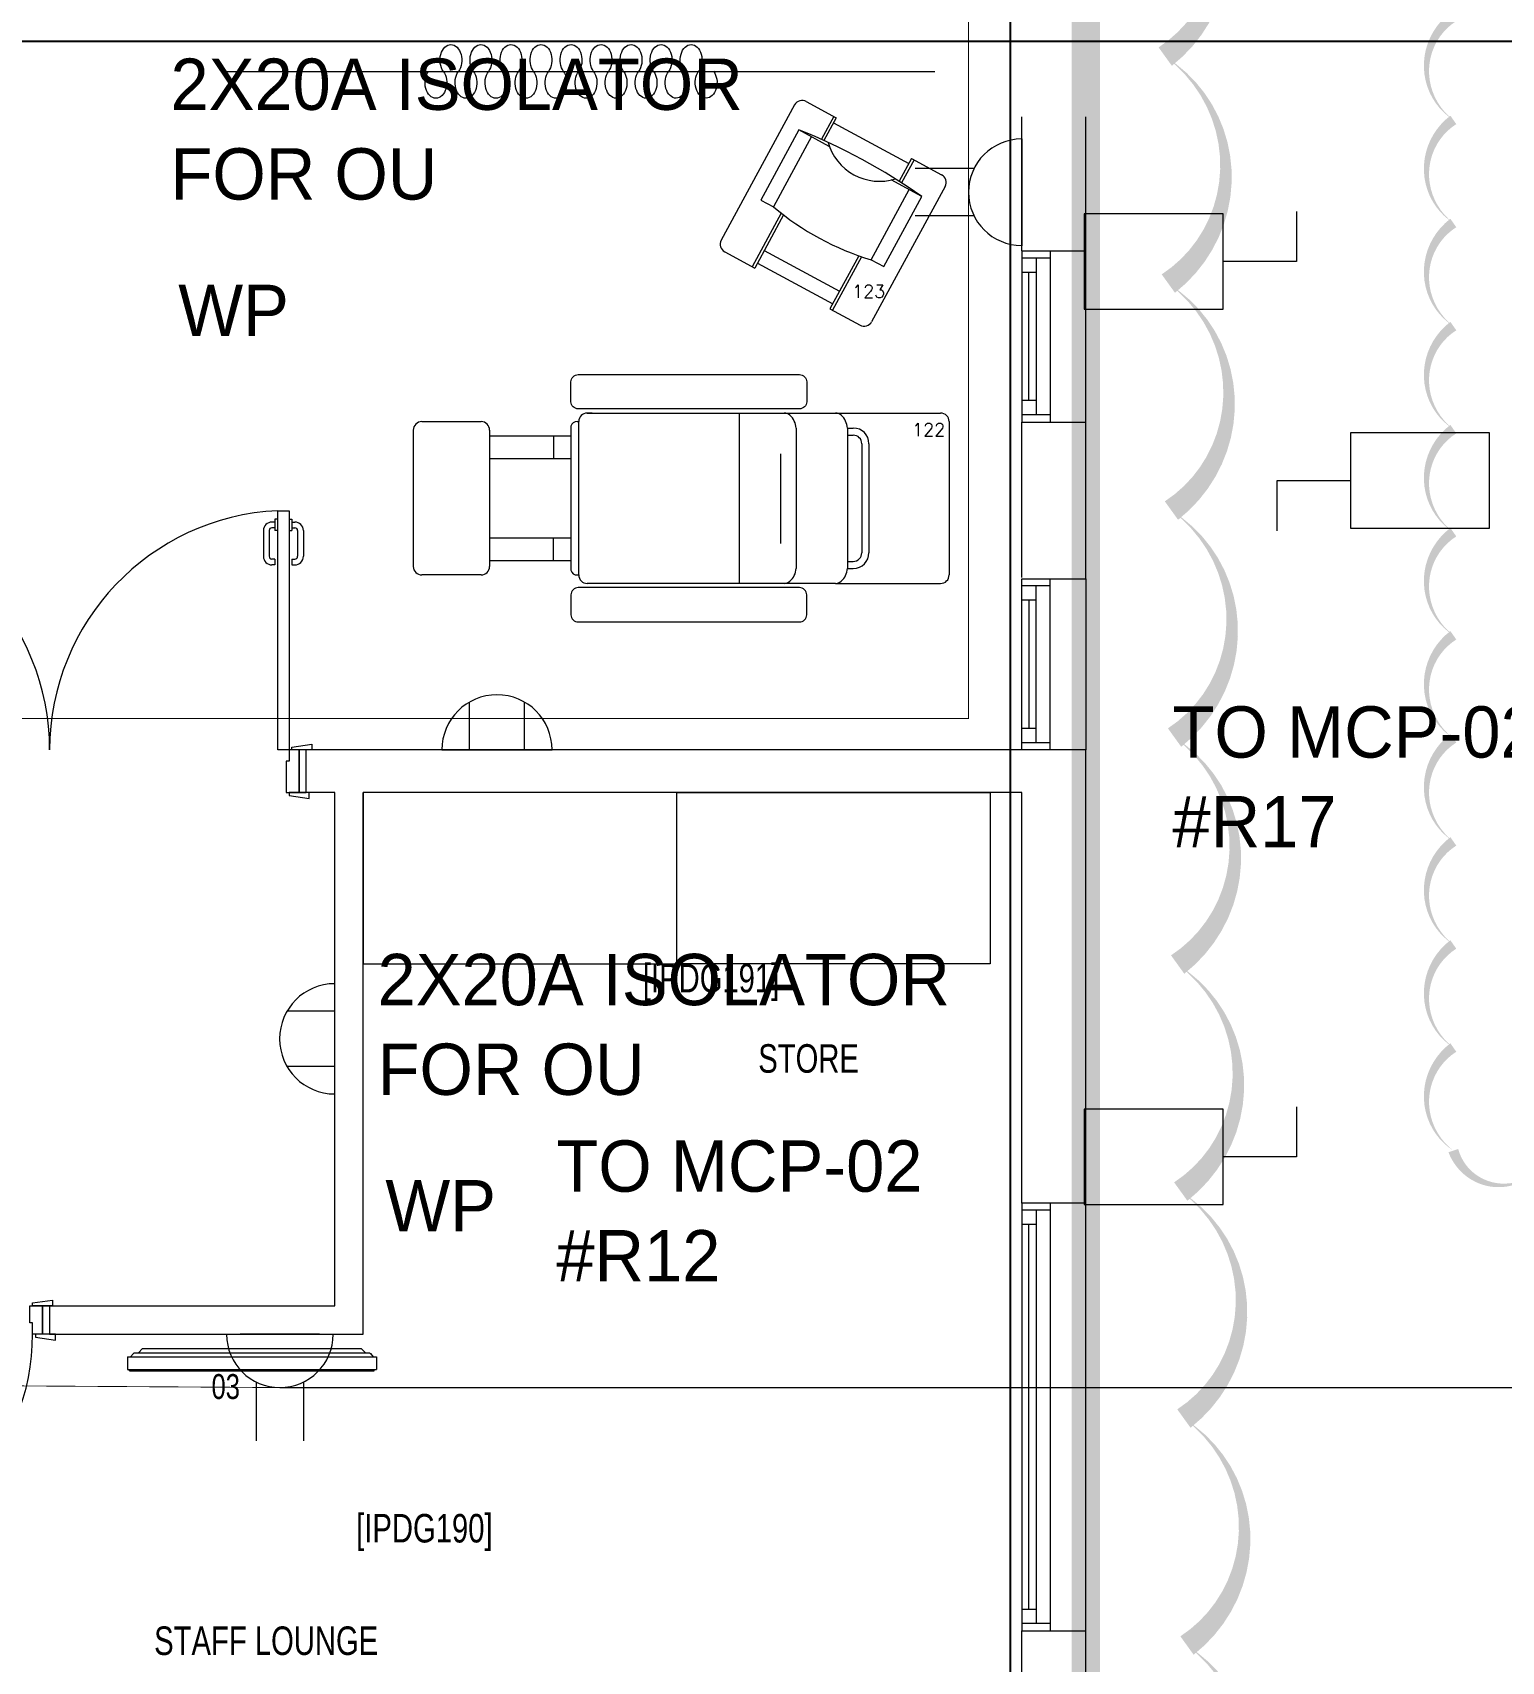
# Model space of a CAD drawing. Header units: metres. Extents: x 75097 to 220695, y -1557923 to -1361206.
# Drawn here: x 170283 to 175436, y -1446520 to -1440807 of the extents above; entities that cross this region are included whole.
import ezdxf

# ---------------------------------------------------------------- set-up
doc = ezdxf.new("R2010")
doc.units = ezdxf.units.M
doc.linetypes.add('DASHED2', pattern=[0.375, 0.25, -0.125])
doc.layers.get('0').update_dxf_attribs({"lineweight": 0})
for name, color, linetype, lineweight in [('A-100 - Copy$0$72_EGR_BASE_TEXT', 8, 'Continuous', 0), ('A-100 - Copy$0$Aluminum', 8, 'Continuous', 0), ('A-100 - Copy$0$Medical Equipment and Furniture', 8, 'Continuous', 0), ('A-100 - Copy$0$Medical Equipment and Furniture1', 8, 'Continuous', 5), ('A-100 - Copy$0$Proj', 8, 'Continuous', 0), ('A-100 - Copy$0$Walls', 8, 'Continuous', 0), ('A-100 - Copy$0$Wooden Joinery', 8, 'Continuous', 0)]:
    doc.layers.add(name, color=color, linetype=linetype, lineweight=lineweight)
doc.layers.add('A-100 - Copy$0$axes', color=8, linetype='Continuous')
doc.layers.add('PD-VENT', color=8, linetype='Continuous')
for name, color, linetype, lineweight, true_color in [('E-POWR', 7, 'Continuous', 9, 0x4e7e3e), ('E-POWR-IDEN _1-100_', 7, 'Continuous', 9, 0x4e7e3e), ('E-PW', 7, 'Continuous', 9, 0x4e7e3e), ('REV 01', 7, 'Continuous', 0, 0xe41b4d)]:
    doc.layers.add(name, color=color, linetype=linetype, lineweight=lineweight, true_color=true_color)
doc.styles.add('A-100 - Copy$0$list_ghTextstyle', font='romans.shx', dxfattribs={"height": 0.25})
doc.styles.add('A-100 - Copy$0$X3G_ENTITY_257CFD', font='swisscl.ttf', dxfattribs={"height": 200})
doc.styles.add('A-100 - Copy$0$X3G_ENTITY_2587EA', font='swisscl.ttf', dxfattribs={"height": 200})
doc.styles.add('Optima_5', font='', dxfattribs={"height": 3.001645})
doc.styles.get('Optima_5').set_extended_font_data('Optima')

# ---------------------------------------------------------------- blocks, each defined once
blk = doc.blocks.new('GI-041_dwg_E-SKT2-3902840-GI-041')
at = {"layer": 'E-POWR'}
blk.add_line((0.1982, 0), (-0.1982, 0), dxfattribs=at)
at = {"layer": 'E-PW'}
for p, q in [((-0.0879, 0.1765), (-0.0879, 0.3944)), ((0.0878, 0.1766), (0.0878, 0.3944)), ((-0.1466, 0), (0.1466, 0))]:
    blk.add_line(p, q, dxfattribs=at)
blk.add_arc((0, 0), 0.1972, 0.0142, 180.0142, dxfattribs=at)
blk = doc.blocks.new('WALL OUTLET')
at = {"layer": 'E-POWR', "extrusion": (9.94399e-05, 4.90741e-07, 1)}
blk.add_line((-193.4, 0, 0), (193.4, 0, 0), dxfattribs=at)
blk.add_line((-193.4, 0, 0), (193.4, 0, 0), dxfattribs=at)
at = {"layer": 'E-POWR', "extrusion": (9.94399e-05, 4.90741e-07, 1), "elevation": 0}
for points in [[(-96.7, 0), (-96.7, 167.5)], [(96.7, 0), (96.7, 167.5)]]:
    blk.add_lwpolyline(points, dxfattribs=at)
at = {"layer": 'E-POWR', "extrusion": (9.94399e-05, 4.90741e-07, 1)}
blk.add_arc((0, 0, 0), 193.4, 359.9963, 179.9963, dxfattribs=at)
blk = doc.blocks.new('GI-041_dwg__U120-3902841-GI-041')
at = {"layer": 'E-POWR', "flags": 128}
blk.add_lwpolyline([(0.2354, 0.1613), (0.2354, 0.0786), (0.1145, 0.0786)], dxfattribs=at)
blk.add_lwpolyline([(-0.1145, 0), (0.1145, 0), (0.1145, 0.1572), (-0.1145, 0.1572)], close=True, dxfattribs=at)
blk = doc.blocks.new('A-100 - Copy$0$HF16786C-P')
for p, q in [((0.312, 0.2989), (1.0025, 0.2989)), ((0.3285, 0.2989), (0.312, 0.2989)), ((0.845, 0.2989), (0.845, -0.2989)), ((1.0025, 0.2989), (1.1825, 0.2989)), ((1.1825, 0.2989), (1.5514, 0.2989)), ((-0.2986, 0.2389), (-0.2986, -0.2389)), ((-0.2686, 0.2689), (-0.0607, 0.2689)), ((-0.0307, 0.2389), (-0.0307, -0.2389)), ((0.2768, 0.2689), (0.282, 0.2689)), ((0.282, -0.2689), (0.282, 0.2689)), ((1.045, 0.2463), (1.045, -0.2463)), ((1.225, 0.2463), (1.225, -0.2463)), ((1.225, 0.2463), (1.245, 0.2463)), ((1.5814, 0.2689), (1.5814, -0.2689)), ((-0.0307, 0.2189), (0.2547, 0.2189)), ((0.1938, 0.2189), (0.1938, 0.1389)), ((1.225, 0.2213), (1.245, 0.2213)), ((1.275, 0.1913), (1.275, -0.1913)), ((1.3, 0.1913), (1.3, -0.1913)), ((-0.0307, 0.1389), (0.2547, 0.1389)), ((0.9898, 0.156), (0.9898, -0.1588)), ((-0.0307, -0.1389), (0.2547, -0.1389)), ((0.1938, -0.2189), (0.1938, -0.1389)), ((-0.0307, -0.2189), (0.2547, -0.2189)), ((1.225, -0.2213), (1.245, -0.2213)), ((-0.0607, -0.2689), (-0.2686, -0.2689)), ((0.2768, -0.2689), (0.282, -0.2689)), ((1.225, -0.2463), (1.245, -0.2463)), ((1.0025, -0.2989), (0.312, -0.2989)), ((1.1825, -0.2989), (1.0025, -0.2989)), ((1.1825, -0.2989), (1.5514, -0.2989))]:
    blk.add_line(p, q)
for points in [[(1.0817, 0.4087), (1.0817, 0.3386, -0.414214), (1.0567, 0.3136), (0.2797, 0.3136, -0.414214), (0.2547, 0.3386), (0.2547, 0.4087, -0.414214), (0.2797, 0.4337), (1.0567, 0.4337, -0.414214)], [(1.0817, -0.4087), (1.0817, -0.3386, 0.414214), (1.0567, -0.3136), (0.2797, -0.3136, 0.414214), (0.2547, -0.3386), (0.2547, -0.4087, 0.414214), (0.2797, -0.4337), (1.0567, -0.4337, 0.414214)]]:
    blk.add_lwpolyline(points, format="xyb", close=True)
blk.add_lwpolyline([(0.2547, 0.2527), (0.2547, -0.2527)])
for centre, radius, start, end in [((0.312, 0.2689), 0.03, 90, 180), ((1.0025, 0.2689), 0.03, 47.4408, 90), ((0.9759, 0.2399), 0.0694, 5.3127, 47.4408), ((1.1825, 0.2689), 0.03, 47.4408, 90), ((1.1559, 0.2399), 0.0694, 5.3127, 47.4408), ((1.5514, 0.2689), 0.03, 0, 90), ((-0.2686, 0.2389), 0.03, 90, 180), ((-0.0607, 0.2389), 0.03, 0, 90), ((0.2756, 0.2474), 0.0216, 86.9989, 165.784), ((1.245, 0.1913), 0.055, 0, 90), ((1.245, 0.1913), 0.03, 0, 90), ((1.245, -0.1913), 0.03, 270, 0), ((1.245, -0.1913), 0.055, 270, 0), ((-0.2686, -0.2389), 0.03, 180, 270), ((-0.0607, -0.2389), 0.03, 270, 0), ((0.2756, -0.2474), 0.0216, 194.216, 273.0011), ((0.312, -0.2689), 0.03, 180, 270), ((0.9759, -0.2399), 0.0694, 312.5592, 354.6873), ((1.1559, -0.2399), 0.0694, 312.5592, 354.6873), ((1.5514, -0.2689), 0.03, 270, 0), ((1.0025, -0.2689), 0.03, 270, 312.5592), ((1.1825, -0.2689), 0.03, 270, 312.5592)]:
    blk.add_arc(centre, radius, start, end)
blk = doc.blocks.new('A-100 - Copy$0$F.44.66.83')
at = {"layer": 'A-100 - Copy$0$Medical Equipment and Furniture1', "xscale": -1000, "yscale": 1000, "zscale": 1000, "rotation": 270}
blk.add_blockref('A-100 - Copy$0$HF16786C-P', (77696, -14001.8), dxfattribs=at)
blk = doc.blocks.new('A-100 - Copy$0$ME11218-P')
at = {"layer": 'A-100 - Copy$0$Medical Equipment and Furniture1'}
for p, q in [((0.015, 0.58), (0.135, 0.58)), ((0.125, 0.58), (0.125, 0.4883)), ((0.135, 0.58), (0.135, 0.4891)), ((0.435, 0.58), (0.555, 0.58)), ((0.435, 0.58), (0.435, 0.4891)), ((0.445, 0.58), (0.445, 0.4883)), ((-0.015, 0.55), (-0.015, 0.01)), ((0.135, 0.56), (0.435, 0.56)), ((0.585, 0.55), (0.585, 0.01)), ((0.1613, 0.48), (0.04, 0.48)), ((0.04, 0.48), (0.04, 0.2)), ((0.09, 0.48), (0.09, 0.2)), ((0.53, 0.48), (0.4087, 0.48)), ((0.48, 0.2), (0.48, 0.48)), ((0.53, 0.2), (0.53, 0.48)), ((0.04, 0.2), (0.09, 0.2)), ((0.125, 0.1934), (0.125, -0.02)), ((0.135, 0.1918), (0.135, -0.02)), ((0.435, 0.1918), (0.435, -0.02)), ((0.445, 0.1934), (0.445, -0.02)), ((0.48, 0.2), (0.53, 0.2)), ((0.135, 0.05), (0.435, 0.05)), ((0.135, 0), (0.435, 0)), ((0.015, -0.02), (0.135, -0.02)), ((0.435, -0.02), (0.555, -0.02))]:
    blk.add_line(p, q, dxfattribs=at)
for centre, radius, start, end in [((0.015, 0.55), 0.03, 90, 180), ((0.555, 0.55), 0.03, 0, 90), ((0.285, -1.5865), 2.081, 83.2387, 96.7613), ((0.285, 0.6208), 0.1874, 224.2027, 315.7973), ((0.285, 1.1406), 0.9606, 258.288, 281.712), ((0.015, 0.01), 0.03, 180, 270), ((0.555, 0.01), 0.03, 270, 0)]:
    blk.add_arc(centre, radius, start, end, dxfattribs=at)
blk = doc.blocks.new('A-100 - Copy$0$U.63.18.79')
at = {"layer": 'A-100 - Copy$0$Medical Equipment and Furniture1', "extrusion": (1.14575e-09, 6.21071e-10, -1), "xscale": 999.9999999999976, "yscale": 999.9999999999976, "zscale": -999.9999999999977, "rotation": 61.53915026862275}
blk.add_blockref('A-100 - Copy$0$ME11218-P', (-78585.3, -13211.3, 0), dxfattribs=at)
blk = doc.blocks.new('A-100 - Copy$0$CURTAIN')
for centre, start, end in [((-0.3386, 0.0395), 313.5684, 226.4316), ((-0.1881, 0.0395), 313.5684, 226.4316), ((-0.0376, 0.0395), 313.5684, 226.4316), ((0.1129, 0.0395), 313.5684, 226.4316), ((0.2633, 0.0395), 313.5684, 226.4316), ((0.4138, 0.0395), 313.5684, 226.4316), ((0.5643, 0.0395), 313.5684, 226.4316), ((0.7148, 0.0395), 313.5684, 226.4316), ((0.8653, 0.0395), 313.5684, 226.4316), ((0.0376, -0.0395), 133.5684, 46.4316), ((0.1881, -0.0395), 133.5684, 46.4316), ((0.3386, -0.0395), 133.5684, 46.4316), ((0.4891, -0.0395), 133.5684, 46.4316), ((0.6396, -0.0395), 133.5684, 46.4316), ((0.79, -0.0395), 133.5684, 46.4316), ((0.9405, -0.0395), 133.5684, 46.4316), ((-0.4138, -0.0395), 133.5684, 46.4316), ((-0.2633, -0.0395), 133.5684, 46.4316), ((-0.1129, -0.0395), 133.5684, 46.4316)]:
    blk.add_arc(centre, 0.0546, start, end)
blk = doc.blocks.new('A-100 - Copy$0$DM15862C-P')
for p, q in [((-0.3835, 0), (-0.3983, -0.0149)), ((0.3835, 0), (-0.3835, 0)), ((0.3835, 0), (0.3983, -0.0149)), ((-0.4367, -0.0287), (-0.4367, -0.0734)), ((0.4365, -0.0287), (-0.4367, -0.0287)), ((-0.4157, -0.0175), (-0.4256, -0.0287)), ((0.41, -0.0149), (-0.4099, -0.0149)), ((0.4157, -0.0175), (0.4254, -0.0287)), ((0.4365, -0.0287), (0.4365, -0.0734)), ((0.4365, -0.0734), (-0.4367, -0.0734)), ((-0.4291, -0.078), (-0.4291, -0.0734)), ((0.429, -0.078), (-0.4291, -0.078)), ((0.429, -0.078), (0.429, -0.0734))]:
    blk.add_line(p, q)
for points in [[(-0.4099, -0.0149), (-0.4121, -0.0149), (-0.4141, -0.0158), (-0.4157, -0.0175)], [(0.4157, -0.0175), (0.4141, -0.0158), (0.4121, -0.0149), (0.41, -0.0149)]]:
    blk.add_open_spline(points, degree=3)
blk = doc.blocks.new('A-100 - Copy$0$A$C009F45C9')
at = {"layer": 'A-100 - Copy$0$Wooden Joinery'}
for p, q in [((844, -1650), (754, -1650)), ((724, -1690), (724, -1680)), ((744, -1690), (724, -1690)), ((744, -1690), (744, -1680)), ((844, -1670), (754, -1670)), ((884, -1690), (844, -1690)), ((844, -1700), (844, -1690)), ((854, -1690), (854, -1680)), ((874, -1690), (874, -1680)), ((884, -1700), (884, -1690)), ((724, -1750), (724, -1760)), ((744, -1750), (724, -1750)), ((744, -1750), (744, -1760)), ((844, -1770), (754, -1770)), ((844, -1740), (844, -1750)), ((884, -1750), (844, -1750)), ((854, -1750), (854, -1760)), ((874, -1750), (874, -1760)), ((884, -1740), (884, -1750)), ((844, -1790), (754, -1790))]:
    blk.add_line(p, q, dxfattribs=at)
for points in [[(-75, -60), (-85, -60), (-95, 10), (-75, 10)], [(75, -50), (85, -50), (95, 20), (75, 20)], [(75, -100), (914, -100), (914, -60), (75, -60)], [(75, -1700), (914, -1700), (914, -1740), (75, -1740)], [(75, -1700), (914, -1700), (914, -1740), (75, -1740)], [(-75, -1740), (-85, -1740), (-95, -1810), (-75, -1810)], [(75, -1750), (85, -1750), (95, -1820), (75, -1820)]]:
    blk.add_lwpolyline(points, close=True, dxfattribs=at)
for points in [[(75, -25), (-75, -25), (-75, 0), (75, 0), (75, -25)], [(75, -25), (75, -60), (35, -60), (35, -70), (-75, -70), (-75, -25), (75, -25)], [(75, -1775), (75, -1740), (35, -1740), (35, -1730), (-75, -1730), (-75, -1775), (75, -1775)], [(75, -1775), (-75, -1775), (-75, -1800), (75, -1800), (75, -1775)]]:
    blk.add_lwpolyline(points, dxfattribs=at)
for centre, radius, start, end in [((75, -60), 840, 270, 357.2706), ((75, -1740), 840, 2.7294, 90), ((754, -1680), 30, 90, 180), ((844, -1680), 30, 0, 90), ((754, -1680), 10, 90, 180), ((844, -1680), 10, 0, 90), ((754, -1760), 30, 180, 270), ((754, -1760), 10, 180, 270), ((844, -1760), 10, 270, 0), ((844, -1760), 30, 270, 0)]:
    blk.add_arc(centre, radius, start, end, dxfattribs=at)
blk = doc.blocks.new('A-100 - Copy')
at = {"layer": 'A-100 - Copy$0$Aluminum'}
for p, q in [((173753.3, -1441572.7, 0), (173753.3, -1442172.7, 0)), ((173853.3, -1441597.7, 0), (173753.3, -1441597.7, 0)), ((173803.3, -1441597.7, 0), (173803.3, -1442147.7, 0)), ((173853.3, -1441572.7, 0), (173853.3, -1442172.7, 0)), ((173803.3, -1441647.7, 0), (173753.3, -1441647.7, 0)), ((173778.3, -1442097.7, 0), (173778.3, -1441647.7, 0)), ((173803.3, -1442097.7, 0), (173753.3, -1442097.7, 0)), ((173853.3, -1442147.7, 0), (173753.3, -1442147.7, 0)), ((173753.3, -1443322.7, -2.4), (173753.3, -1442722.7, -2.4)), ((173853.3, -1442747.7, -2.4), (173753.3, -1442747.7, -2.4)), ((173803.3, -1443297.7, -2.4), (173803.3, -1442747.7, -2.4)), ((173853.3, -1443322.7, -2.4), (173853.3, -1442722.7, -2.4)), ((173803.3, -1442797.7, -2.4), (173753.3, -1442797.7, -2.4)), ((173778.3, -1442797.7, -2.4), (173778.3, -1443247.7, -2.4)), ((173803.3, -1443247.7, -2.4), (173753.3, -1443247.7, -2.4)), ((173853.3, -1443297.7, -2.4), (173753.3, -1443297.7, -2.4)), ((173753.3, -1444912.7, 0), (173753.3, -1446412.7, 0)), ((173853.3, -1444937.7, 0), (173753.3, -1444937.7, 0)), ((173803.3, -1444937.7, 0), (173803.3, -1446387.7, 0)), ((173853.3, -1444912.7, 0), (173853.3, -1446412.7, 0)), ((173803.3, -1444987.7, 0), (173753.3, -1444987.7, 0)), ((173778.3, -1446337.7, 0), (173778.3, -1444987.7, 0)), ((173803.3, -1446337.7, 0), (173753.3, -1446337.7, 0)), ((173853.3, -1446387.7, 0), (173753.3, -1446387.7, 0))]:
    blk.add_line(p, q, dxfattribs=at)
at = {"layer": 'A-100 - Copy$0$axes'}
for p, q in [((173713.3, -1477303.3, 0), (173713.3, -1391762.7, 0)), ((178675.3, -1440837.7, 2.4), (83612.8, -1440837.7, 2.4))]:
    blk.add_line(p, q, dxfattribs=at)
at = {"layer": 'A-100 - Copy$0$Medical Equipment and Furniture'}
blk.add_line((170948.3, -1440942.7, 0), (173448.3, -1440942.7, 0), dxfattribs=at)
at = {"layer": 'A-100 - Copy$0$Medical Equipment and Furniture', "elevation": 0}
for points in [[(172542.9, -1444072.7), (172542.9, -1443472.7), (171442.9, -1443472.7), (171442.9, -1444072.7)], [(172542.9, -1444072.7), (172542.9, -1443472.7), (173642.9, -1443472.7), (173642.9, -1444072.7)]]:
    blk.add_lwpolyline(points, close=True, dxfattribs=at)
at = {"layer": 'A-100 - Copy$0$Proj'}
for p, q in [((173978.3, -1442172.7, 0), (173978.3, -1441572.7, 0)), ((173978.3, -1442722.7, -2.4), (173978.3, -1443322.7, -2.4)), ((173978.3, -1446412.7, 0), (173978.3, -1444912.7, 0))]:
    blk.add_line(p, q, dxfattribs=at)
at = {"layer": 'A-100 - Copy$0$Walls'}
for p, q in [((173753.3, -1441572.7, 0), (173753.3, -1441102.7, 0)), ((173978.3, -1441572.7, 0), (173978.3, -1441102.7, 0)), ((173753.3, -1441572.7, 0), (173978.3, -1441572.7, 0)), ((173753.3, -1442717.7, 0), (173753.3, -1442172.7, 0)), ((173753.3, -1442172.7, 0), (173978.3, -1442172.7, 0)), ((173978.3, -1442722.7, -2.4), (173978.3, -1442172.7, 0)), ((173753.3, -1442722.7, -2.4), (173978.3, -1442722.7, -2.4)), ((171242.9, -1443472.7, -2.4), (171242.9, -1443322.7, -2.4)), ((173978.3, -1443322.7), (171242.9, -1443322.7)), ((173978.3, -1444912.7, 0), (173978.3, -1443322.7)), ((171342.9, -1443472.7), (171242.9, -1443472.7)), ((171342.9, -1445272.7), (171342.9, -1443472.7)), ((171442.9, -1445372.7), (171442.9, -1443472.7)), ((173753.3, -1443472.7), (171442.9, -1443472.7)), ((173753.3, -1444912.7, 0), (173753.3, -1443472.7, 0)), ((173978.3, -1444912.7, 0), (173753.3, -1444912.7, 0)), ((170342.9, -1445272.7, -2.4), (170342.9, -1445372.7, -2.4)), ((170342.9, -1445272.7, -3002.4), (171342.9, -1445272.7, -2.4)), ((170342.9, -1445372.7, -3002.4), (171442.9, -1445372.7, -2.4)), ((173753.3, -1447772.7, 0), (173753.3, -1446412.7, 0)), ((173753.3, -1446412.7, 0), (173978.3, -1446412.7, 0)), ((173978.3, -1447772.7, 0), (173978.3, -1446412.7, 0))]:
    blk.add_line(p, q, dxfattribs=at)
at = {"layer": 'A-100 - Copy$0$Wooden Joinery', "elevation": -3002.4}
for points in [[(170317.9, -1445372.7), (170282.9, -1445372.7), (170282.9, -1445332.7), (170272.9, -1445332.7), (170272.9, -1445272.7), (170317.9, -1445272.7), (170317.9, -1445372.7)], [(170317.9, -1445372.7), (170317.9, -1445272.7), (170342.9, -1445272.7), (170342.9, -1445372.7), (170317.9, -1445372.7)]]:
    blk.add_lwpolyline(points, dxfattribs=at)
at = {"layer": 'A-100 - Copy$0$Wooden Joinery', "elevation": 0}
for points in [[(170282.9, -1445272.7), (170282.9, -1445262.7), (170352.9, -1445252.7), (170352.9, -1445272.7)], [(170292.9, -1445372.7), (170292.9, -1445382.7), (170362.9, -1445392.7), (170362.9, -1445372.7)]]:
    blk.add_lwpolyline(points, close=True, dxfattribs=at)
at = {"layer": 'A-100 - Copy$0$Wooden Joinery'}
blk.add_arc((169502.9, -1445372.7, -3002.4), 780, 272.9397, 0, dxfattribs=at)
at = {"layer": 'A-100 - Copy$0$Medical Equipment and Furniture', "extrusion": (-6.38299e-11, 1.26698e-09, -1), "xscale": 699.9999999767327, "yscale": 1000, "zscale": 1000, "rotation": 359.9859298881509}
blk.add_blockref('A-100 - Copy$0$CURTAIN', (-172356.3, -1440942.7, 0), dxfattribs=at)
at = {"layer": 'A-100 - Copy$0$Medical Equipment and Furniture', "xscale": -1, "rotation": 270}
for name in ['A-100 - Copy$0$U.63.18.79', 'A-100 - Copy$0$F.44.66.83']:
    blk.add_blockref(name, (185918.9, -1520136.1, 0), dxfattribs=at)
at = {"layer": 'A-100 - Copy$0$Medical Equipment and Furniture', "xscale": -1000, "yscale": 1000, "zscale": 1000}
blk.add_blockref('A-100 - Copy$0$DM15862C-P', (171052.3, -1445422.7, -1067.8), dxfattribs=at)
at = {"layer": 'A-100 - Copy$0$Wooden Joinery', "rotation": 90}
blk.add_blockref('A-100 - Copy$0$A$C009F45C9', (169442.9, -1443397.7, -2.4), dxfattribs=at)
at = {"layer": 'A-100 - Copy$0$72_EGR_BASE_TEXT', "char_height": 100, "attachment_point": 2, "style": 'A-100 - Copy$0$X3G_ENTITY_2587EA'}
for s, insert in [('[IPDG191]', (172663.3, -1444073.3, 0)), ('STORE', (173005.4, -1444355.1)), ('[IPDG190]', (171657.5, -1446002.9)), ('STAFF LOUNGE', (171102.5, -1446397.5))]:
    blk.add_mtext(s, dxfattribs=dict(at, insert=insert))
at = {"layer": 'A-100 - Copy$0$Medical Equipment and Furniture', "attachment_point": 2}
for s, insert, char_height, style in [('123', (173216.3, -1441691.8, 0), 45, 'A-100 - Copy$0$list_ghTextstyle'), ('122', (173426.6, -1442177, 0), 45, 'A-100 - Copy$0$list_ghTextstyle'), ('03', (170960.6, -1445512.2, -1067.8), 87.47, 'A-100 - Copy$0$X3G_ENTITY_257CFD')]:
    blk.add_mtext(s, dxfattribs=dict(at, insert=insert, char_height=char_height, style=style))

msp = doc.modelspace()

# ---------------------------------------------------------------- linework, layer by layer
at = {"layer": 'E-POWR', "color": 240, "linetype": 'DASHED2', "ltscale": 500, "true_color": 0xf10e52, "const_width": 100, "elevation": 2.4}
msp.add_lwpolyline([(115298.3, -1413281.4), (159313.3, -1413281.4), (159393.3, -1448612.7), (173978.3, -1448457.7), (173978.3, -1433902.7), (175258.3, -1433902.7), (175258.3, -1404237.7), (173964.3, -1404237.7), (173978.3, -1396822.7), (166814.4, -1396822.7), (166814.4, -1395572.7), (144628.7, -1395572.7), (144628.7, -1391327.7), (116969, -1391327.7), (116997.3, -1391802.7)], dxfattribs=at)
at = {"layer": 'E-POWR', "const_width": 3, "elevation": 0}
msp.add_lwpolyline([(166963.9, -1441440.8), (166963.9, -1443212.9), (173566.4, -1443212.9), (173566.4, -1441366.6), (173566.4, -1440277.7), (173566.4, -1437107.8), (173566.4, -1435910)], dxfattribs=at)
at = {"layer": 'E-POWR', "const_width": 3}
msp.add_lwpolyline([(171150.6, -1445559.6), (166531.9, -1445529.7), (166531.9, -1447142.7)], dxfattribs=at)

# ---------------------------------------------------------------- block references
at = {"color": 85, "xscale": 2127.341102341351, "yscale": 2127.341102341351, "zscale": 2127.341102341351}
for p in [(174216, -1441776.9, 0), (174216, -1444917.4, 0)]:
    msp.add_blockref('GI-041_dwg__U120-3902841-GI-041', p, dxfattribs=at)
at = {"layer": 'E-POWR', "color": 85, "extrusion": (0, 0, -1), "xscale": -947.6469886575187, "yscale": 947.6469886575187, "zscale": -947.6469886575187}
for p, rotation in [((-173753.3, -1441366.6, 0), 270.0072249975698), ((-171150.5, -1445372.7, 799.8), 180.0072249975698)]:
    msp.add_blockref('GI-041_dwg_E-SKT2-3902840-GI-041', p, dxfattribs=dict(at, rotation=rotation))
at = {"layer": 'PD-VENT', "color": 85}
for p, rotation in [((171912.2, -1443322.7, 0), 359.9959097644206), ((171342.9, -1444336.3, 0), 89.9959097644205)]:
    msp.add_blockref('WALL OUTLET', p, dxfattribs=dict(at, rotation=rotation))

# ---------------------------------------------------------------- texts
at = {"layer": 'E-POWR-IDEN _1-100_', "attachment_point": 1, "rotation": 360, "line_spacing_factor": 1.047943, "style": 'Optima_5'}
for s, insert, char_height, width in [('2X20A ISOLATOR\\PFOR OU', (170766.7, -1440897.7, 0), 180.099, 2475.925), ('WP', (170794.2, -1441691.3, 0), 180.1, 3.637978807091713e-12), ('2X20A ISOLATOR\\PFOR OU', (171493.2, -1444038.2, 0), 180.099, 2475.925), ('TO MCP-02 \\P#R12', (172120.4, -1444692.5, 0), 180.1, 2475.925), ('WP', (171520.7, -1444831.8, 0), 180.1, 3.637978807091713e-12)]:
    msp.add_mtext(s, dxfattribs=dict(at, insert=insert, char_height=char_height, width=width))

# ---------------------------------------------------------------- next in the draw order: block references
msp.add_blockref('A-100 - Copy', (0, 0))

# ---------------------------------------------------------------- next in the draw order: linework, layer by layer
at = {"layer": 'E-POWR'}
msp.add_lwpolyline([(171150.6, -1445559.6), (178802.9, -1445559.6), (178802.9, -1443587.2)], dxfattribs=at)
at = {"layer": 'REV 01', "color": 3, "elevation": 0}
msp.add_lwpolyline([(173444.2, -1430412.7, 0, 79.6, -0.520567), (174114.8, -1430540.2, 0, 79.6, -0.520567), (174125.7, -1431336.4, 0, 79.6, -0.520567), (174136.6, -1432132.6, 0, 79.6, -0.520567), (174147.5, -1432928.8, 0, 79.6, -0.520567), (174158.4, -1433725, 0, 79.6, -0.520567), (174169.3, -1434521.2, 0, 79.6, -0.520567), (174180.2, -1435317.4, 0, 79.6, -0.520567), (174191.2, -1436113.6, 0, 79.6, -0.520567), (174202.1, -1436909.9, 0, 79.6, -0.520567), (174213, -1437706.1, 0, 79.6, -0.520567), (174223.9, -1438502.3, 0, 79.6, -0.520567), (174234.8, -1439298.5, 0, 79.6, -0.520567), (174245.7, -1440094.7, 0, 79.6, -0.520567), (174256.6, -1440890.9, 0, 79.6, -0.520567), (174267.5, -1441687.1, 0, 79.6, -0.520567), (174278.4, -1442483.3, 0, 79.6, -0.520567), (174289.3, -1443279.5, 0, 79.6, -0.520567), (174300.2, -1444075.8, 0, 79.6, -0.520567), (174311.1, -1444872, 0, 79.6, -0.520567), (174322.1, -1445668.2, 0, 79.6, -0.520567), (174333, -1446464.4, 0, 79.6, -0.520567), (174343.9, -1447260.6, 0, 79.6, -0.520567)], format="xyseb", dxfattribs=at)
at = {"layer": 'REV 01', "elevation": 0}
msp.add_lwpolyline([(175544.5, -1444812.6, 0, 36.2, -0.520567), (175267.3, -1444728.3, 0, 36.2, -0.520567), (175267.3, -1444366.8, 0, 36.2, -0.520567), (175267.3, -1444005.2, 0, 36.2, -0.520567), (175267.3, -1443643.7, 0, 36.2, -0.520567), (175267.3, -1443282.2, 0, 36.2, -0.520567), (175267.3, -1442920.7, 0, 36.2, -0.520567), (175267.3, -1442559.1, 0, 36.2, -0.520567), (175267.3, -1442197.6, 0, 36.2, -0.520567), (175267.3, -1441836.1, 0, 36.2, -0.520567), (175267.3, -1441474.5, 0, 36.2, -0.520567), (175267.3, -1441113, 0, 36.2, -0.520567), (175267.3, -1440751.5, 0, 36.2, -0.520567)], format="xyseb", dxfattribs=at)

# ---------------------------------------------------------------- next in the draw order: block references
at = {"color": 85, "xscale": 2127.341102341351, "yscale": 2127.341102341351, "zscale": 2127.341102341351, "rotation": 180}
msp.add_blockref('GI-041_dwg__U120-3902841-GI-041', (175150.2, -1442211.1, 0), dxfattribs=at)

# ---------------------------------------------------------------- next in the draw order: texts
at = {"layer": 'E-POWR-IDEN _1-100_', "insert": (174282.1, -1443169.8, 0), "char_height": 180.1, "width": 2475.925, "attachment_point": 1, "rotation": 360, "line_spacing_factor": 1.047943, "style": 'Optima_5'}
msp.add_mtext('TO MCP-02 \\P#R17', dxfattribs=at)

doc.saveas('drawing.dxf')
